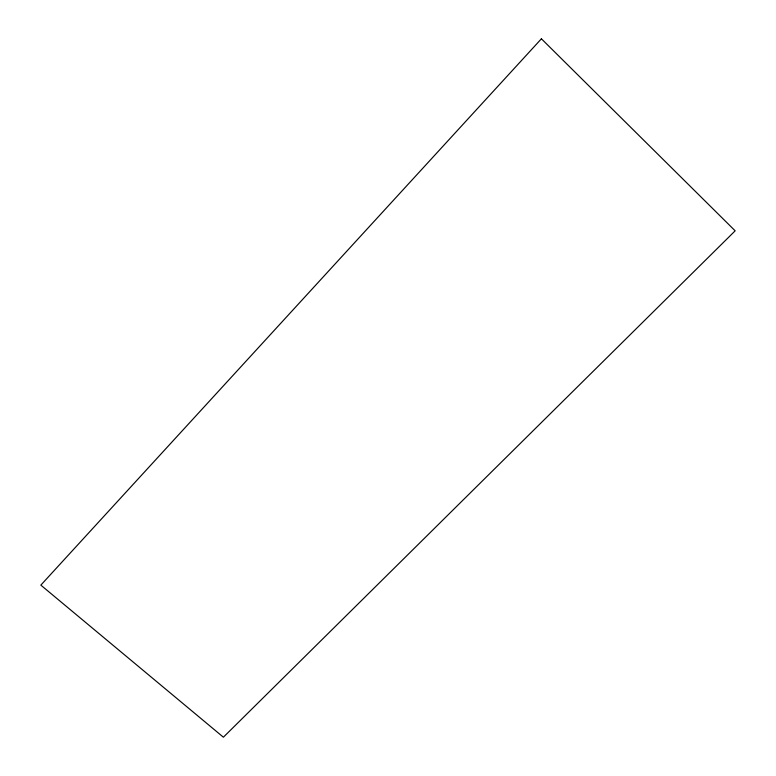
<?xml version="1.0" encoding="UTF-8"?>
<svg xmlns="http://www.w3.org/2000/svg" width="776" height="776" viewBox="0 0 776 776"><rect width="100%" height="100%" fill="white"/><g stroke="black" fill="none" stroke-linecap="round" stroke-linejoin="round"><path stroke-width="1.16" d="M541.405 38.8L40.837 585.123L223.391 737.2L735.163 230.821L541.405 38.8"/></g></svg>
